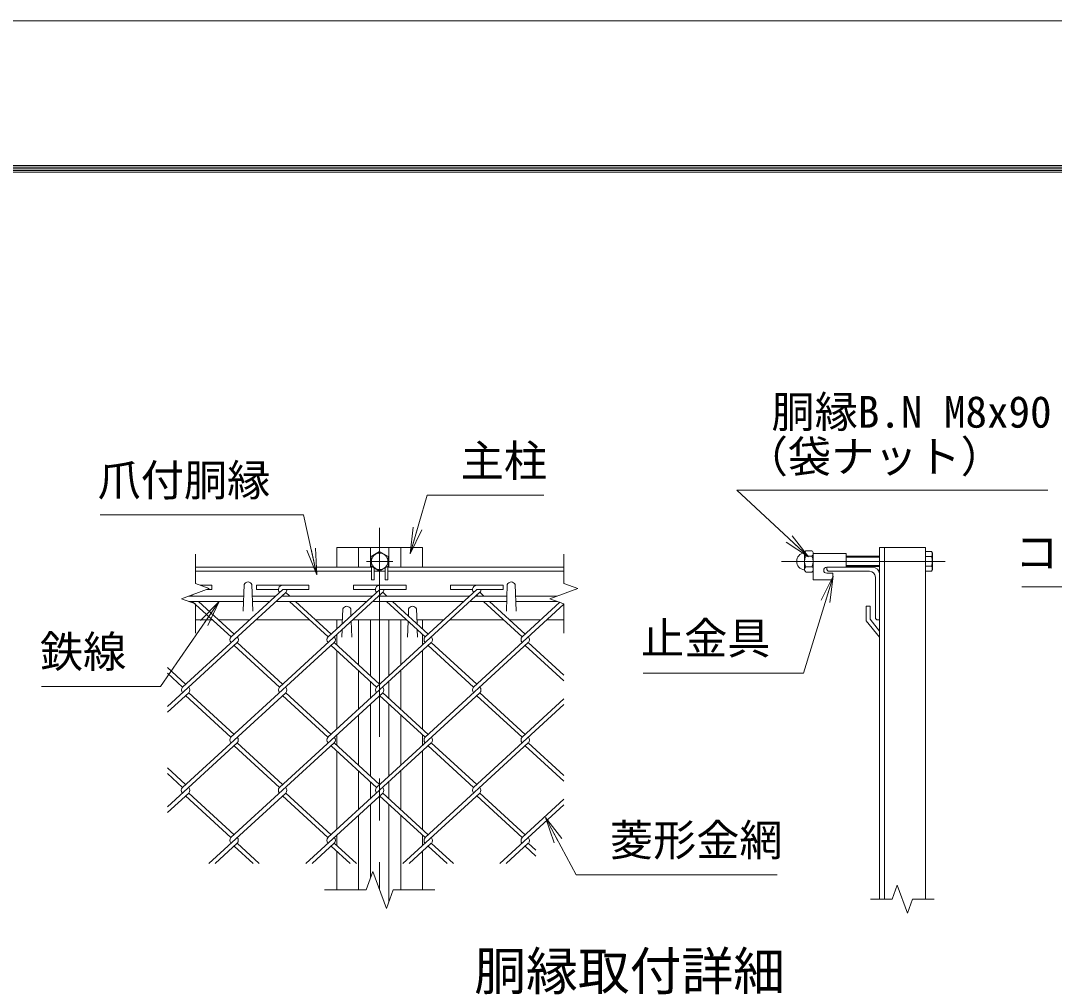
# Model space of a CAD drawing. Units: millimetres, scale not verified. Extents: x -4200 to 4200, y -2970 to 2970.
# Drawn here: x 1092 to 2663, y 1520 to 2970 of the extents above; entities that cross this region are included whole.
import ezdxf
from ezdxf.enums import TextEntityAlignment as Align

# ---------------------------------------------------------------- set-up
doc = ezdxf.new("R2010")
doc.units = ezdxf.units.MM
doc.header["$LTSCALE"] = 10
doc.linetypes.add('USER1', pattern=[50.8, 31.75, -6.35, 6.35, -6.35])
for name, color, linetype, lineweight in [('0-0_D-STR1', 1, 'Continuous', 18), ('0-1_D-BMK', 2, 'USER1', 13), ('0-2_D-STR-DIM', 7, 'Continuous', 13), ('0-3_D-STR3', 3, 'Continuous', 13), ('0-7_0', 7, 'Continuous', 18), ('0-A_D-STR2', 7, 'Continuous', 13), ('0-B_D-STR-TXT', 7, 'Continuous', 13), ('0-C_D-TTL', 7, 'Continuous', 18)]:
    doc.layers.add(name, color=color, linetype=linetype, lineweight=lineweight)
doc.layers.add('0-9_D-TTL-TXT', color=7, linetype='Continuous')
doc.styles.add('ＭＳ ゴシック', font='')
doc.styles.get('ＭＳ ゴシック').set_extended_font_data('MS Gothic')

# ---------------------------------------------------------------- blocks, each defined once
blk = doc.blocks.new('_Open')
at = {"layer": '0-7_0'}
blk.add_line((-10, 1.667), (0, 0), dxfattribs=at)
blk.add_lwpolyline([(-10, -1.667), (0, 0), (-10, 0)], dxfattribs=at)

msp = doc.modelspace()

# ---------------------------------------------------------------- linework, layer by layer
at = {"layer": '0-0_D-STR1'}
for p, q in [((1572.5, 2169.89), (1702.5, 2169.89)), ((1572.5, 2139.89), (1572.5, 2169.89)), ((1605.5, 2139.89), (1605.5, 2169.89)), ((1623.5, 2169.89), (1623.5, 2139.89)), ((1651.5, 2169.89), (1651.5, 2139.89)), ((1669.5, 2139.89), (1669.5, 2169.89)), ((1702.5, 2139.89), (1702.5, 2169.89)), ((2396.81, 1635.94), (2396.81, 2169.89)), ((2396.81, 2169.89), (2466.81, 2169.89)), ((2404.81, 1635.94), (2404.81, 2169.89)), ((2466.81, 1635.94), (2466.81, 2169.89)), ((1357.5, 2139.89), (1625, 2139.89)), ((1650, 2139.89), (1917.5, 2139.89)), ((2316.81, 2139.89), (2386.81, 2139.89)), ((2316.81, 2137.89), (2316.81, 2139.89)), ((1357.5, 2133.89), (1625, 2133.89)), ((1629, 2133.89), (1646, 2133.89)), ((1650, 2133.89), (1917.5, 2133.89)), ((2320.81, 2133.89), (2381.81, 2133.89)), ((2390.81, 2124.89), (2390.81, 2063.89)), ((2396.81, 2129.89), (2396.81, 2059.89)), ((1431.5, 2113.63), (1430.1, 2073.38)), ((1443.5, 2113.63), (1444.9, 2073.38)), ((1831.5, 2113.63), (1830.1, 2073.38)), ((1843.5, 2113.63), (1844.9, 2073.38)), ((1581.5, 2076.64), (1580.71, 2053.96)), ((1593.5, 2076.64), (1593.87, 2066.02)), ((1681.5, 2076.64), (1681.14, 2066.21)), ((1693.5, 2076.64), (1694.28, 2054.17)), ((2382.81, 2080.64), (2376.81, 2080.64)), ((2376.81, 2080.64), (2376.81, 2058.64)), ((2382.81, 2080.64), (2382.81, 2060.89)), ((1357.5, 2059.89), (1383.68, 2059.89)), ((1393.13, 2059.89), (1439.72, 2059.89)), ((1449.19, 2059.89), (1531.14, 2059.89)), ((1540.59, 2059.89), (1580.91, 2059.89)), ((1572.5, 2046.44), (1572.5, 2059.89)), ((1594.16, 2057.82), (1595, 2033.64)), ((1596.41, 2059.89), (1678.57, 2059.89)), ((1605.5, 1991.74), (1605.5, 2059.89)), ((1623.5, 2059.89), (1623.5, 1975.25)), ((1651.5, 2059.89), (1651.5, 1975.25)), ((1669.5, 1991.74), (1669.5, 2059.89)), ((1680.84, 2057.8), (1680, 2033.64)), ((1734.63, 2059.89), (1694.08, 2059.89)), ((1702.5, 2046.64), (1702.5, 2059.89)), ((1826.02, 2059.89), (1743.86, 2059.89)), ((1882.08, 2059.89), (1835.5, 2059.89)), ((1917.5, 2059.89), (1891.55, 2059.89)), ((2376.81, 2058.64), (2396.81, 2033.64)), ((2382.81, 2060.89), (2396.81, 2042.79)), ((2394.81, 2059.89), (2396.81, 2059.89)), ((1580.4, 2045.22), (1580, 2033.64)), ((1694.6, 2045.2), (1695, 2033.64)), ((2396.81, 2042.79), (2396.81, 2033.64)), ((1572.5, 2021.96), (1572.5, 2037.98)), ((1702.5, 2021.98), (1702.5, 2037.96)), ((1572.5, 1894.18), (1572.5, 2013.3)), ((1702.5, 1894.18), (1702.5, 2013.3)), ((1605.5, 1924.42), (1605.5, 1983.06)), ((1669.5, 1924.42), (1669.5, 1983.06)), ((1623.5, 1966.57), (1623.5, 1940.91)), ((1651.5, 1966.57), (1651.5, 1940.91)), ((1623.5, 1932.23), (1623.5, 1822.77)), ((1651.5, 1932.23), (1651.5, 1822.77)), ((1605.5, 1839.26), (1605.5, 1915.74)), ((1669.5, 1839.26), (1669.5, 1915.74)), ((1572.5, 1869.5), (1572.5, 1885.5)), ((1702.5, 1869.5), (1702.5, 1885.5)), ((1572.5, 1741.7), (1572.5, 1860.82)), ((1702.5, 1741.7), (1702.5, 1860.82)), ((1605.5, 1771.94), (1605.5, 1830.58)), ((1669.5, 1771.94), (1669.5, 1830.58)), ((1623.5, 1814.09), (1623.5, 1788.43)), ((1651.5, 1814.09), (1651.5, 1788.43)), ((1623.5, 1779.75), (1623.5, 1667.8)), ((1651.5, 1779.75), (1651.5, 1631.97)), ((1605.5, 1649.89), (1605.5, 1763.26)), ((1669.5, 1649.89), (1669.5, 1763.26)), ((1572.5, 1717.02), (1572.5, 1733.02)), ((1702.5, 1717.02), (1702.5, 1733.02)), ((1572.5, 1649.89), (1572.5, 1708.34)), ((1702.5, 1649.89), (1702.5, 1708.34))]:
    msp.add_line(p, q, dxfattribs=at)
for centre, radius, start, end in [((2320.81, 2137.89), 4, 180, 270), ((2386.81, 2129.89), 10, 0, 90), ((2381.81, 2124.89), 9, 0, 90), ((1437.5, 2111.13), 6.5, 22.61986, 157.38014), ((1837.5, 2111.13), 6.5, 22.61986, 157.38014), ((1587.5, 2074.14), 6.5, 22.61986, 157.38014), ((1687.5, 2074.14), 6.5, 22.61986, 157.38014), ((2394.81, 2063.89), 4, 180, 270)]:
    msp.add_arc(centre, radius, start, end, dxfattribs=at)
at = {"layer": '0-1_D-BMK'}
for p, q in [((1637.5, 2199.89), (1637.5, 1649.89)), ((1657.5, 2148.89), (1617.5, 2148.89)), ((2248.34, 2148.89), (2496.81, 2148.89))]:
    msp.add_line(p, q, dxfattribs=at)
at = {"layer": '0-2_D-STR-DIM'}
for p, q in [((1357.5, 2159.89), (1357.5, 2115.28)), ((1917.5, 2159.89), (1917.5, 2115.28)), ((1336.36, 2092.19), (1378.64, 2107.58)), ((1378.64, 2107.58), (1357.5, 2115.28)), ((1357.5, 2084.49), (1336.36, 2092.19)), ((1357.5, 2084.49), (1357.5, 2039.89)), ((1917.5, 2084.49), (1917.5, 2039.89)), ((1616.98, 1649.89), (1627.24, 1678.08)), ((1627.24, 1678.08), (1647.76, 1621.69)), ((1616.98, 1649.89), (1553.5, 1649.89)), ((1647.76, 1621.69), (1658.02, 1649.89)), ((1721.5, 1649.89), (1658.02, 1649.89)), ((2424.11, 1657.08), (2416.42, 1635.94)), ((2439.51, 1614.8), (2424.11, 1657.08)), ((2383.31, 1635.94), (2416.42, 1635.94)), ((2447.2, 1635.94), (2439.51, 1614.8)), ((2447.2, 1635.94), (2480.31, 1635.94))]:
    msp.add_line(p, q, dxfattribs=at)
msp.add_lwpolyline([(1917.5, 2084.49), (1896.36, 2092.19), (1938.64, 2107.58), (1917.5, 2115.28)], dxfattribs=at)
at = {"layer": '0-3_D-STR3'}
for p, q in [((2283.31, 2161.35), (2283.31, 2136.66)), ((2283.31, 2161.35), (2283.31, 2136.66)), ((2294.31, 2165.09), (2285.31, 2165.09)), ((2285.31, 2156.99), (2294.31, 2156.99)), ((2296.31, 2161.35), (2296.31, 2136.66)), ((2296.31, 2161.35), (2296.31, 2136.66)), ((2296.31, 2160.89), (2346.31, 2160.89)), ((2296.31, 2160.89), (2296.31, 2120.89)), ((2346.31, 2160.89), (2346.31, 2139.89)), ((2396.81, 2156.89), (2346.31, 2156.89)), ((2396.81, 2155.39), (2346.31, 2155.39)), ((2466.81, 2163.9), (2476.02, 2163.9)), ((2466.81, 2163.9), (2466.81, 2133.87)), ((2466.81, 2156.39), (2476.02, 2156.39)), ((2477.41, 2161.49), (2476.02, 2163.9)), ((2477.41, 2161.49), (2477.41, 2136.29)), ((1625, 2141.09), (1625, 2120.89)), ((1629, 2138.78), (1629, 2120.89)), ((1646, 2138.78), (1646, 2120.89)), ((1650, 2141.09), (1650, 2120.89)), ((2285.31, 2140.79), (2294.31, 2140.79)), ((2316.81, 2139.89), (2346.31, 2139.89)), ((2396.81, 2142.39), (2346.31, 2142.39)), ((2396.81, 2140.89), (2346.31, 2140.89)), ((2466.81, 2141.38), (2476.02, 2141.38)), ((2477.41, 2136.29), (2476.02, 2133.87)), ((1625, 2120.89), (1629, 2120.89)), ((1646, 2120.89), (1650, 2120.89)), ((2294.31, 2132.69), (2285.31, 2132.69)), ((2296.31, 2120.89), (2326.31, 2120.89)), ((2316.81, 2130.89), (2326.31, 2130.89)), ((2326.31, 2130.89), (2326.31, 2120.89)), ((2466.81, 2133.87), (2476.02, 2133.87)), ((1347.18, 2096.13), (1430.89, 2096.13)), ((1444.11, 2096.13), (1479.27, 2096.13)), ((1488.74, 2096.13), (1626.72, 2096.13)), ((1635.96, 2096.13), (1774.18, 2096.13)), ((1783.41, 2096.13), (1830.89, 2096.13)), ((1844.11, 2096.13), (1907.18, 2096.13)), ((1347.52, 2088.13), (1430.61, 2088.13)), ((1444.39, 2088.13), (1470.54, 2088.13)), ((1480.01, 2088.13), (1617.99, 2088.13)), ((1627.23, 2088.13), (1765.45, 2088.13)), ((1774.68, 2088.13), (1830.61, 2088.13)), ((1844.39, 2088.13), (1907.52, 2088.13))]:
    msp.add_line(p, q, dxfattribs=at)
msp.add_lwpolyline([(1650.5, 2156.39), (1637.5, 2163.9), (1624.5, 2156.39), (1624.5, 2141.38), (1637.5, 2133.87), (1650.5, 2141.38)], close=True, dxfattribs=at)
msp.add_circle((1637.5, 2148.89), 12.5, dxfattribs=at)
for centre, radius, start, end in [((2284.31, 2148.89), 13, 97.16806, 262.83194), ((2282.56, 2162.78), 1, 277.16806, 350.16084), ((2288.39, 2161.04), 5.08, 127.21089, 232.78911), ((2300.71, 2148.89), 17.4, 152.26063, 207.73937), ((2291.23, 2161.04), 5.08, 307.21089, 52.78911), ((2278.91, 2148.89), 17.4, 332.26063, 27.73937), ((2470.53, 2160.14), 6.64, 325.61585, 34.38415), ((2452.34, 2148.89), 24.84, 342.4121, 17.5879), ((2288.41, 2136.74), 5.1, 127.42505, 232.57495), ((2291.21, 2136.74), 5.1, 307.42505, 52.57495), ((2316.81, 2135.39), 4.5, 90, 270), ((2470.53, 2137.63), 6.64, 325.61585, 34.38415), ((2282.56, 2134.99), 1, 16.57981, 82.83194)]:
    msp.add_arc(centre, radius, start, end, dxfattribs=at)
at = {"layer": '0-A_D-STR2'}
for p, q in [((1365.13, 2112.5), (1382.69, 2112.5)), ((1374.58, 2106.1), (1382.69, 2106.1)), ((1382.69, 2106.1), (1382.69, 2112.5)), ((1490.15, 2106.1), (1411.69, 2034.2)), ((1450.15, 2106.1), (1450.15, 2112.5)), ((1450.15, 2112.5), (1530.15, 2112.5)), ((1450.15, 2106.1), (1483.73, 2106.1)), ((1490.15, 2106.1), (1530.15, 2106.1)), ((1530.15, 2106.1), (1530.15, 2112.5)), ((1637.61, 2106.1), (1559.14, 2034.2)), ((1597.61, 2106.1), (1597.61, 2112.5)), ((1597.61, 2112.5), (1677.61, 2112.5)), ((1597.61, 2106.1), (1631.18, 2106.1)), ((1637.61, 2106.1), (1677.61, 2106.1)), ((1677.61, 2106.1), (1677.61, 2112.5)), ((1785.17, 2106.2), (1706.6, 2034.2)), ((1745.17, 2106.2), (1745.17, 2112.6)), ((1745.17, 2112.6), (1825.17, 2112.6)), ((1745.17, 2106.2), (1778.75, 2106.2)), ((1785.17, 2106.2), (1825.17, 2106.2)), ((1825.17, 2106.2), (1825.17, 2112.6)), ((1494.89, 2101.76), (1337.97, 1957.97)), ((1353.58, 2096.13), (1351.76, 2097.8)), ((1642.22, 2101.87), (1485.31, 1958.08)), ((1491.56, 2096.13), (1490.15, 2097.42)), ((1501.03, 2096.13), (1494.89, 2101.76)), ((1789.68, 2101.87), (1632.76, 1958.08)), ((1639.02, 2096.13), (1637.49, 2097.53)), ((1648.49, 2096.13), (1642.22, 2101.87)), ((1786.47, 2096.13), (1784.94, 2097.53)), ((1795.94, 2096.13), (1789.68, 2101.87)), ((1411.69, 2034.2), (1352.84, 2088.13)), ((1416.42, 2038.54), (1362.31, 2088.13)), ((1559.14, 2034.2), (1500.29, 2088.13)), ((1563.88, 2038.54), (1509.76, 2088.13)), ((1706.6, 2034.2), (1647.75, 2088.13)), ((1711.33, 2038.54), (1657.22, 2088.13)), ((1917.5, 2083.66), (1780.32, 1957.96)), ((1854.05, 2034.2), (1795.2, 2088.13)), ((1858.79, 2038.54), (1804.67, 2088.13)), ((1911.37, 2086.72), (1854.05, 2034.2)), ((1421.05, 2025.64), (1315, 1928.46)), ((1568.5, 2025.63), (1411.58, 1881.84)), ((1485.31, 1958.08), (1416.32, 2021.3)), ((1490.04, 1962.42), (1421.05, 2025.64)), ((1715.95, 2025.63), (1559.03, 1881.84)), ((1632.76, 1958.08), (1563.77, 2021.3)), ((1637.5, 1962.42), (1568.51, 2025.64)), ((1863.41, 2025.63), (1706.49, 1881.84)), ((1780.32, 1957.96), (1711.22, 2021.29)), ((1785.06, 1962.3), (1715.95, 2025.63)), ((1917.5, 1967.38), (1858.67, 2021.29)), ((1917.5, 1976.06), (1863.41, 2025.63)), ((1342.59, 1962.42), (1315, 1987.7)), ((1337.85, 1958.08), (1315, 1979.02)), ((1347.32, 1949.4), (1315, 1919.78)), ((1494.78, 1949.4), (1337.85, 1805.6)), ((1416.32, 1886.18), (1347.32, 1949.4)), ((1642.24, 1949.4), (1485.31, 1805.6)), ((1563.77, 1886.18), (1494.78, 1949.4)), ((1789.68, 1949.39), (1632.76, 1805.6)), ((1711.23, 1886.18), (1642.24, 1949.4)), ((1858.67, 1886.17), (1789.68, 1949.39)), ((1411.58, 1881.84), (1342.59, 1945.06)), ((1559.03, 1881.84), (1490.04, 1945.06)), ((1706.49, 1881.84), (1637.5, 1945.06)), ((1853.93, 1881.83), (1785.36, 1944.67)), ((1917.5, 1940.08), (1853.93, 1881.83)), ((1917.5, 1931.4), (1780.22, 1805.6)), ((1421.05, 1873.16), (1315, 1775.98)), ((1568.51, 1873.16), (1411.58, 1729.36)), ((1490.04, 1809.94), (1421.05, 1873.16)), ((1715.96, 1873.16), (1559.03, 1729.36)), ((1637.5, 1809.94), (1568.51, 1873.16)), ((1863.41, 1873.15), (1706.49, 1729.36)), ((1784.95, 1809.94), (1715.96, 1873.16)), ((1917.5, 1823.58), (1863.41, 1873.15)), ((1485.31, 1805.6), (1416.32, 1868.82)), ((1632.76, 1805.6), (1564.18, 1868.44)), ((1780.22, 1805.6), (1711.23, 1868.82)), ((1917.5, 1814.9), (1858.67, 1868.81)), ((1342.59, 1809.94), (1315, 1835.22)), ((1337.85, 1805.6), (1315, 1826.54)), ((1347.32, 1796.92), (1315, 1767.3)), ((1411.58, 1729.36), (1342.59, 1792.58)), ((1416.32, 1733.7), (1347.32, 1796.92)), ((1494.78, 1796.92), (1377.97, 1689.89)), ((1559.03, 1729.36), (1490.04, 1792.58)), ((1563.77, 1733.7), (1494.78, 1796.92)), ((1642.24, 1796.92), (1525.43, 1689.89)), ((1706.49, 1729.36), (1637.5, 1792.58)), ((1711.23, 1733.7), (1642.24, 1796.92)), ((1789.69, 1796.92), (1672.88, 1689.89)), ((1853.95, 1729.36), (1784.95, 1792.58)), ((1858.68, 1733.7), (1789.69, 1796.92)), ((1917.5, 1778.92), (1820.34, 1689.89)), ((1917.5, 1787.6), (1853.95, 1729.36)), ((1421.05, 1720.68), (1387.44, 1689.89)), ((1445.19, 1689.89), (1416.32, 1716.34)), ((1454.66, 1689.89), (1421.05, 1720.68)), ((1568.51, 1720.68), (1534.9, 1689.89)), ((1592.64, 1689.89), (1563.77, 1716.34)), ((1602.12, 1689.89), (1568.51, 1720.68)), ((1715.96, 1720.68), (1682.36, 1689.89)), ((1740.1, 1689.89), (1711.23, 1716.34)), ((1749.57, 1689.89), (1715.96, 1720.68)), ((1863.42, 1720.68), (1829.81, 1689.89)), ((1875, 1701.39), (1858.68, 1716.34)), ((1875, 1710.07), (1863.42, 1720.68))]:
    msp.add_line(p, q, dxfattribs=at)
for centre, start, end in [((1490.15, 2106.1), 95, 222.5), ((1490.15, 2106.1), 317.5, 0), ((1637.61, 2106.1), 85, 222.5), ((1637.61, 2106.1), 317.5, 0), ((1785.17, 2106.2), 85, 222.5), ((1785.06, 2106.1), 317.5, 0.89905), ((1416.42, 2029.86), 137.5, 222.5), ((1416.42, 2029.86), 317.5, 42.5), ((1563.88, 2029.86), 137.5, 222.5), ((1563.88, 2029.86), 317.5, 42.5), ((1711.33, 2029.86), 137.5, 222.5), ((1711.33, 2029.86), 317.5, 42.5), ((1858.79, 2029.86), 137.5, 222.5), ((1858.79, 2029.86), 317.5, 42.5), ((1342.69, 1953.62), 137.5, 222.5), ((1342.69, 1953.62), 317.5, 42.5), ((1490.15, 1953.62), 137.5, 222.5), ((1490.15, 1953.62), 317.5, 42.5), ((1637.61, 1953.62), 137.5, 222.5), ((1637.61, 1953.62), 317.5, 42.5), ((1785.06, 1953.62), 137.5, 222.5), ((1785.06, 1953.62), 317.5, 42.5), ((1416.32, 1877.5), 137.5, 222.5), ((1416.32, 1877.5), 317.5, 42.5), ((1563.77, 1877.5), 137.5, 222.5), ((1563.77, 1877.5), 317.5, 42.5), ((1711.33, 1877.38), 137.5, 222.5), ((1711.33, 1877.38), 317.5, 42.5), ((1858.79, 1877.38), 137.5, 222.5), ((1858.79, 1877.38), 317.5, 42.5), ((1342.58, 1801.25), 137.5, 222.5), ((1342.58, 1801.25), 317.5, 42.5), ((1490.03, 1801.25), 137.5, 222.5), ((1490.03, 1801.25), 317.5, 42.5), ((1637.49, 1801.25), 137.5, 222.5), ((1637.49, 1801.25), 317.5, 42.5), ((1784.94, 1801.25), 137.5, 222.5), ((1784.94, 1801.25), 317.5, 42.5), ((1416.32, 1725.02), 137.5, 222.5), ((1416.32, 1725.02), 317.5, 42.5), ((1563.77, 1725.02), 137.5, 222.5), ((1563.77, 1725.02), 317.5, 42.5), ((1711.33, 1724.9), 137.5, 222.5), ((1711.33, 1724.9), 317.5, 42.5), ((1858.79, 1724.9), 137.5, 222.5), ((1858.79, 1724.9), 317.5, 42.5)]:
    msp.add_arc(centre, 6.42, start, end, dxfattribs=at)
at = {"layer": '0-B_D-STR-TXT'}
for points in [[(1887.09, 2249.39), (1709.77, 2249.39), (1684.31, 2162.26)], [(2652.75, 2256.77), (2180.5, 2256.77), (2287.73, 2157.12)], [(1212.99, 2219.75), (1522.04, 2219.75), (1541.54, 2130.17)], [(2037.92, 1979.34), (2281.73, 1979.34), (2326.06, 2124.49)], [(2613.44, 2109.99), (3169.69, 2109.99), (3219.56, 2031.26)], [(1123.52, 1959), (1304.4, 1959), (1392.39, 2086.48)], [(2241.74, 1672.98), (1936.25, 1672.98), (1890.36, 1758.05)]]:
    msp.add_lwpolyline(points, dxfattribs=at)
at = {"layer": '0-C_D-TTL', "color": 2}
msp.add_lwpolyline([(-4200, 2970), (4200, 2970), (4200, -2970), (-4200, -2970)], close=True, dxfattribs=at)
at = {"layer": '0-C_D-TTL'}
for points in [[(-3930, 2750), (3930, 2750), (3930, -2750), (-3930, -2750)], [(-3927.5, 2747.5), (3927.5, 2747.5), (3927.5, -2747.5), (-3927.5, -2747.5)], [(-3925, 2745), (3925, 2745), (3925, -2745), (-3925, -2745)], [(-3922.5, 2742.5), (3922.5, 2742.5), (3922.5, -2742.5), (-3922.5, -2742.5)], [(-3920, 2740), (3920, 2740), (3920, -2740), (-3920, -2740)]]:
    msp.add_lwpolyline(points, close=True, dxfattribs=at)

# ---------------------------------------------------------------- block references
at = {"layer": '0-B_D-STR-TXT', "xscale": 4, "yscale": 4}
for p, rotation in [((1683.75, 2160.34), 253.7123), ((2289.2, 2155.76), 317.09684), ((1541.96, 2128.22), 282.27872), ((2326.64, 2126.4), 73.01941), ((1393.53, 2088.13), 55.3852), ((1889.41, 1759.81), 118.34149)]:
    msp.add_blockref('_Open', p, dxfattribs=dict(at, rotation=rotation))

# ---------------------------------------------------------------- texts
at = {"layer": '0-9_D-TTL-TXT', "style": 'ＭＳ ゴシック'}
msp.add_text('胴縁取付詳細', height=57.7, dxfattribs=at).set_placement((1781.25, 1480.52), align=Align.BOTTOM_LEFT)
at = {"layer": '0-B_D-STR-TXT', "style": 'ＭＳ ゴシック'}
for s, p in [('胴縁B.N M8x90', (2232.95, 2337.5)), ('主柱', (1760.69, 2263.12)), ('（袋ナット）', (2192.34, 2269.61)), ('爪付胴縁', (1208.93, 2233.73)), ('コーナープレート', (2603.29, 2124.22)), ('止金具', (2034.62, 1993.58)), ('鉄線', (1121.24, 1973.36)), ('菱形金網', (1987.43, 1687.21))]:
    msp.add_text(s, height=48.09, dxfattribs=at).set_placement(p, align=Align.BOTTOM_LEFT)

doc.saveas('drawing.dxf')
